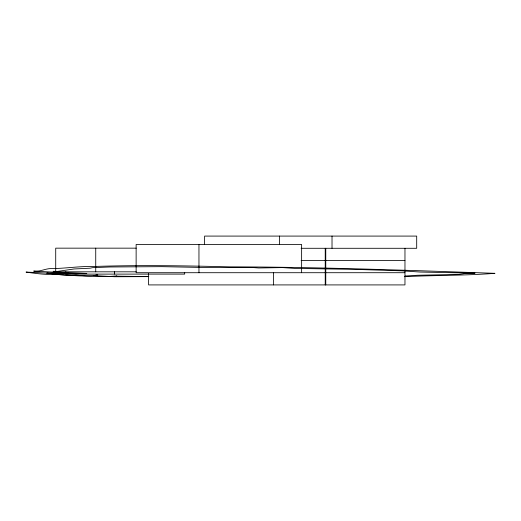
<?xml version="1.0" encoding="UTF-8"?>
<svg xmlns="http://www.w3.org/2000/svg" width="521" height="521" viewBox="0 0 521 521"><rect width="100%" height="100%" fill="white"/><g stroke="black" fill="none" stroke-linecap="round" stroke-linejoin="round"><path stroke-width="0.78" d="M404.504 276.69C434.651 275.166 464.843 275.661 494.95 273.33C406.777 270.249 318.461 267.032 230.132 266.863C184.343 265.69 138.521 264.974 92.745 266.511C79.413 266.244 66.239 268.289 52.947 268.621C46.219 267.885 40.436 272.073 33.683 271.109L68.017 272.887L49.703 273.186L26.05 272.086C35.07 273.421 44.318 274.639 53.598 274.515C68.368 274.45 83.067 277.569 97.779 274.919L93.962 275.583L114.679 276.742L148.719 276.625M405.136 276.019L417.471 275.264L458.597 274.43L466.823 273.271L475.041 273.154L420.115 272.047L402.134 270.842L354.189 269.357L294.469 268.393L282.558 267.586L258.729 267.976L252.77 267.534L206.694 267.534L161.992 266.661L109.892 266.98L92.53 267.67L90.061 268.204L74.06 268.966L57.382 271.415L53.129 271.298L58.209 272.437L86.812 273.408L46.766 273.108C56.385 274.28 66.245 275.85 76.112 275.016C89.54 276.449 103.067 277.218 116.567 275.915A19.03 0.417 -3.2 0 1 116.795 276.006L116.346 276.143L148.798 276.586M136.242 248.159L55.714 248.159L55.714 271.819L136.242 271.819M301.079 248.289L416.696 248.289L416.696 236.085L204.61 236.085L204.61 244.219M301.079 260.5L404.967 260.5M404.967 272.711L136.131 272.711L136.131 244.473L301.626 244.473L301.626 272.711M404.967 248.289L404.967 284.915L148.576 284.915L148.576 273.525M332.02 236.085L332.02 248.289M325.768 248.289L325.768 284.915M325.228 248.289L325.228 284.915M279.438 236.085L279.438 244.219M273.577 272.711L273.577 284.915M198.957 244.473L198.957 272.711M184.675 272.509L184.675 274.105L65.822 274.105L65.822 271.715M114.503 271.715L114.503 274.105M95.734 248.159L95.734 271.819"/></g></svg>
